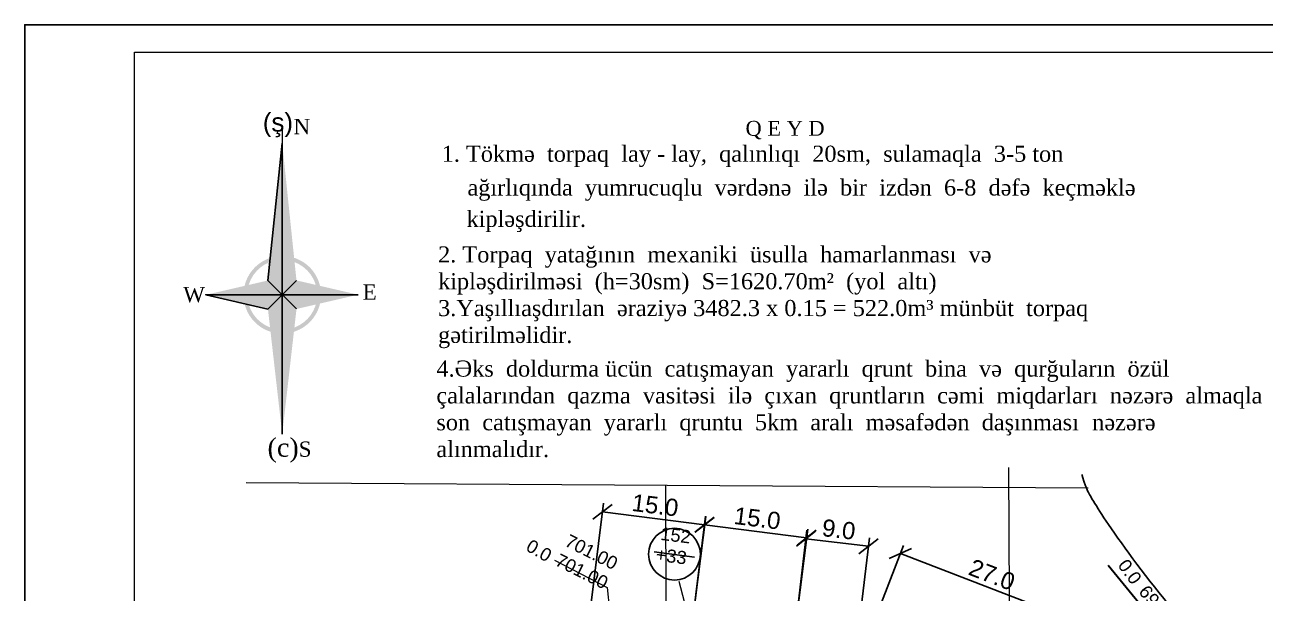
# Model space of a CAD drawing. Header units: feet. Extents: x 3381 to 1374491, y 675186 to 8751562.
# Drawn here: x 686433.5 to 686614.4, y 4375154.6 to 4375237.4 of the extents above; entities that cross this region are included whole.
import ezdxf

# ---------------------------------------------------------------- set-up
doc = ezdxf.new("R2010")
doc.units = ezdxf.units.FT
doc.header["$MEASUREMENT"] = 0
doc.header["$PDMODE"] = 34
doc.header["$PDSIZE"] = 0.01
doc.linetypes.add('DUZ', pattern=[0])
doc.layers.get('0').update_dxf_attribs({"linetype": 'CONTINUOUS'})
doc.layers.get('Defpoints').update_dxf_attribs({"linetype": 'CONTINUOUS'})
doc.layers.add('km setka', color=170, linetype='CONTINUOUS', lineweight=15)
doc.layers.add('rabit xt', color=7, linetype='CONTINUOUS', lineweight=13)
for name, color, linetype in [('Kompass', 7, 'CONTINUOUS'), ('ramka', 7, 'CONTINUOUS'), ('yol', 7, 'CONTINUOUS')]:
    doc.layers.add(name, color=color, linetype=linetype)
doc.styles.get("Standard").update_dxf_attribs({"font": 'arial.ttf', "height": 2.5})
doc.styles.add('Standart', font='times.ttf')
doc.dimstyles.new('ISO-25', dxfattribs={"dimtxt": 2.5, "dimasz": 2.5, "dimexe": 1.25, "dimexo": 0.625, "dimtad": 1, "dimtxsty": 'Standard', "dimblk": 'OBLIQUE', "dimcen": 2.5, "dimadec": 0, "dimazin": 0, "dimtfac": 1, "dimtmove": 0, "dimatfit": 3, "dimldrblk": 'OBLIQUE', "dimfxl": 1, "dimarcsym": 0})

# ---------------------------------------------------------------- blocks, each defined once
blk = doc.blocks.new('_Oblique')
at = {"color": 0, "linetype": 'ByBlock', "lineweight": -2}
blk.add_line((-0.5, -0.5), (0.5, 0.5), dxfattribs=at)
blk = doc.blocks.new('*D145')
at = {"color": 0, "lineweight": -2, "transparency": 16777216}
for p, q in [((686515.4245276061, 4375147.779771221), (686517.9253503617, 4375167.661159736)), ((686517.7693457919, 4375166.420932913), (686532.6417897741, 4375164.550170902)), ((686530.2969715884, 4375145.909009212), (686532.7977943439, 4375165.790397726))]:
    blk.add_line(p, q, dxfattribs=at)
at = {"layer": 'Defpoints', "color": 0, "lineweight": 13, "transparency": 16777216}
for p in [(686532.6417897741, 4375164.550170902), (686515.3465253211, 4375147.159657809), (686530.2189693034, 4375145.2888958)]:
    blk.add_point(p, dxfattribs=at)
at = {"color": 0, "lineweight": -2, "transparency": 16777216, "xscale": 2.5, "yscale": 2.5, "zscale": 2.5}
for p, rotation in [((686517.7693457919, 4375166.420932913), 172.8305826996185), ((686532.6417897741, 4375164.550170902), 352.8305826996184)]:
    blk.add_blockref('_Oblique', p, dxfattribs=dict(at, rotation=rotation))
at = {"color": 0, "lineweight": 13, "transparency": 16777216, "insert": (686525.4428735066, 4375167.37211795), "char_height": 2.5, "attachment_point": 5, "rotation": 352.83058269961845}
blk.add_mtext('{\\fArial|b0|i0|c238|p34;15.0}', dxfattribs=at)
blk = doc.blocks.new('*D146')
at = {"color": 0, "lineweight": -2, "transparency": 16777216}
for p, q in [((686530.3126671786, 4375145.878926962), (686532.8134899344, 4375165.760315478)), ((686532.6574853646, 4375164.520088654), (686547.5299293466, 4375162.649326645)), ((686545.1851111606, 4375144.008164953), (686547.6859339165, 4375163.889553469))]:
    blk.add_line(p, q, dxfattribs=at)
at = {"layer": 'Defpoints', "color": 0, "lineweight": 13, "transparency": 16777216}
for p in [(686547.5299293466, 4375162.649326645), (686530.2346648937, 4375145.25881355), (686545.1071088758, 4375143.388051541)]:
    blk.add_point(p, dxfattribs=at)
at = {"color": 0, "lineweight": -2, "transparency": 16777216, "xscale": 2.5, "yscale": 2.5, "zscale": 2.5}
for p, rotation in [((686532.6574853646, 4375164.520088654), 172.8305826996185), ((686547.5299293466, 4375162.649326645), 352.8305826996184)]:
    blk.add_blockref('_Oblique', p, dxfattribs=dict(at, rotation=rotation))
at = {"color": 0, "lineweight": 13, "transparency": 16777216, "insert": (686540.3310130793, 4375165.471273692), "char_height": 2.5, "attachment_point": 5, "rotation": 352.83058269961845}
blk.add_mtext('{\\fArial|b0|i0|c238|p34;15.0}', dxfattribs=at)
blk = doc.blocks.new('*D147')
at = {"color": 0, "lineweight": -2, "transparency": 16777216}
for p, q in [((686545.2087195517, 4375144.015310189), (686547.5801036652, 4375163.746304869)), ((686547.4309449033, 4375162.50523611), (686556.5535708964, 4375161.408826593)), ((686554.3313455448, 4375142.918900672), (686556.7027296583, 4375162.649895352))]:
    blk.add_line(p, q, dxfattribs=at)
at = {"layer": 'Defpoints', "color": 0, "lineweight": 13, "transparency": 16777216}
for p in [(686556.5535708964, 4375161.408826593), (686545.1341401706, 4375143.394775809), (686554.2567661637, 4375142.298366292)]:
    blk.add_point(p, dxfattribs=at)
at = {"color": 0, "lineweight": -2, "transparency": 16777216, "xscale": 2.5, "yscale": 2.5, "zscale": 2.5}
for p, rotation in [((686547.4309449033, 4375162.50523611), 173.1467360086245), ((686556.5535708964, 4375161.408826593), 353.1467360086245)]:
    blk.add_blockref('_Oblique', p, dxfattribs=dict(at, rotation=rotation))
at = {"color": 0, "lineweight": 13, "transparency": 16777216, "insert": (686552.2191501502, 4375163.844878098), "char_height": 2.5, "width": 8.998978788708117, "attachment_point": 5, "rotation": 353.1467360086245}
blk.add_mtext('{\\fArial|b0|i0|c238|p34;9.0}', dxfattribs=at)
blk = doc.blocks.new('*D148')
at = {"color": 0, "lineweight": -2, "transparency": 16777216}
for p, q in [((686554.4742800869, 4375142.892629293), (686561.6439417211, 4375161.52156537)), ((686561.1949622388, 4375160.354981714), (686586.5555485879, 4375150.594530435)), ((686579.8348664361, 4375133.132178013), (686587.0045280702, 4375151.76111409))]:
    blk.add_line(p, q, dxfattribs=at)
at = {"layer": 'Defpoints', "color": 0, "lineweight": 13, "transparency": 16777216}
for p in [(686586.5555485879, 4375150.594530435), (686554.2497903457, 4375142.309337465), (686579.6103766948, 4375132.548886186)]:
    blk.add_point(p, dxfattribs=at)
at = {"color": 0, "lineweight": -2, "transparency": 16777216, "xscale": 2.5, "yscale": 2.5, "zscale": 2.5}
for p, rotation in [((686561.1949622388, 4375160.354981714), 158.949934295339), ((686586.5555485879, 4375150.594530435), 338.949934295339)]:
    blk.add_blockref('_Oblique', p, dxfattribs=dict(at, rotation=rotation))
at = {"color": 0, "lineweight": 13, "transparency": 16777216, "insert": (686574.5582187456, 4375157.249300107), "char_height": 2.5, "attachment_point": 5, "rotation": 338.949934295339}
blk.add_mtext('{\\fArial|b0|i0|c238|p34;27.0}', dxfattribs=at)

msp = doc.modelspace()

# ---------------------------------------------------------------- hatches: boundary and pattern name
at = {"layer": 'Kompass'}
h = msp.add_hatch(color=5, dxfattribs=at)
h.set_gradient(color1=(0, 0, 255), one_color=1, tint=1)
h.paths.add_polyline_path([(686471.0667634653, 4375198.071249824), (686468.9795107259, 4375200.143890345), (686471.0714325595, 4375220.157079598)])
h = msp.add_hatch(color=220, dxfattribs=at)
h.set_gradient(color1=(236, 9, 164), tint=1)
h.paths.add_polyline_path([(686471.0667626623, 4375198.074747755), (686473.1501484937, 4375200.158868358), (686471.0714325595, 4375220.157079589)])
h = msp.add_hatch(color=5, dxfattribs=at)
edge = h.paths.add_edge_path()
edge.add_line((686471.065595185, 4375203.158795459), (686471.0654674451, 4375203.715069217))
edge.add_arc((686471.1010239959, 4375198.09458841), 5.620593274695654, 13.045566734916576, 90.3624624341104, ccw=False)
edge.add_line((686476.5765545663, 4375199.363301829), (686475.9634727363, 4375199.505651386))
edge.add_arc((686471.0375382279, 4375198.011242507), 5.147629424034344, 16.87652297924, 89.68771000392486)
edge = h.paths.add_edge_path()
edge.add_line((686469.2596064685, 4375202.823535923), (686469.3236367974, 4375203.436107131))
edge.add_arc((686471.1028988813, 4375198.045775283), 5.676394188448272, 108.2672279889126, 179.8603373118477)
edge.add_line((686465.4265215566, 4375198.059611896), (686465.9827940753, 4375198.060084072))
edge.add_arc((686471.0734477878, 4375198.066984391), 5.090658389184393, 110.8736180679187, 180.0776636037058, ccw=False)
edge = h.paths.add_edge_path()
edge.add_line((686466.1911428598, 4375196.62238439), (686465.5785473197, 4375196.762484217))
edge.add_arc((686471.0636642444, 4375198.047303608), 5.633583988890199, 193.1831357710072, 270.1348291425634)
edge.add_line((686471.0769212524, 4375192.413735217), (686471.0679348899, 4375192.970016343))
edge.add_arc((686471.1270307348, 4375198.130954212), 5.161276203410224, 196.9948773845935, 269.3439575071076, ccw=False)
edge.add_line((686466.1911428598, 4375196.622384381), (686466.1911428598, 4375196.622384381))
edge = h.paths.add_edge_path()
edge.add_line((686472.7756201315, 4375192.673562255), (686472.8455934955, 4375193.286786137))
edge.add_arc((686471.0795830957, 4375198.06274692), 5.092012770937862, 290.2929173644765, 360.1088656295102)
edge.add_line((686476.1715866751, 4375198.07242206), (686476.7278636612, 4375198.069204689))
edge.add_arc((686471.1019406868, 4375198.044819197), 5.625975823690629, -72.69300685657112, 0.24834629959349286, ccw=False)
edge.add_line((686472.7756201315, 4375192.673562255), (686472.8455934955, 4375193.286786137))
edge.add_line((686472.8455934956, 4375193.28678615), (686472.7756201316, 4375192.673562268))
h = msp.add_hatch(color=220, dxfattribs=at)
h.set_gradient(color1=(236, 9, 164), tint=1)
h.paths.add_polyline_path([(686471.0702903955, 4375198.071250625), (686468.9795107259, 4375200.143890344), (686459.9271836783, 4375198.054943955), (686471.0667626623, 4375198.074747755)])
h = msp.add_hatch(color=5, dxfattribs=at)
h.set_gradient(color1=(0, 0, 255), one_color=1, tint=1, name='CURVED')
h.paths.add_polyline_path([(686471.0667634653, 4375198.071249815), (686473.1501484937, 4375200.158868358), (686482.1303198993, 4375198.0737904)])
h = msp.add_hatch(color=5, dxfattribs=at)
h.set_gradient(color1=(0, 0, 255), one_color=1, tint=1, name='HEMISPHERICAL')
h.paths.add_polyline_path([(686471.0634618875, 4375198.064396648), (686468.989261864, 4375195.982458103), (686459.9271836783, 4375198.054943962)])
h = msp.add_hatch(color=220, dxfattribs=at)
h.set_gradient(color1=(236, 9, 164), tint=1)
h.paths.add_polyline_path([(686468.9873786516, 4375195.980567856), (686471.0700910136, 4375198.064402264), (686471.0714325595, 4375177.738614807)])
h = msp.add_hatch(color=5, dxfattribs=at)
h.set_gradient(color1=(0, 0, 255), one_color=1, tint=1, name='HEMISPHERICAL')
h.paths.add_polyline_path([(686471.0700910136, 4375198.064402264), (686471.0714325595, 4375177.738614807), (686473.1542038589, 4375195.991347321)])
h = msp.add_hatch(color=220, dxfattribs=at)
h.set_gradient(color1=(236, 9, 164), tint=1, name='INVHEMISPHERICAL')
h.paths.add_polyline_path([(686473.1542038589, 4375195.991347321), (686471.0771926087, 4375198.064408291), (686482.1303198993, 4375198.0737904)])

# ---------------------------------------------------------------- linework, layer by layer
at = {"color": 7, "linetype": 'DUZ', "lineweight": 25}
msp.add_lwpolyline([(686769.7188064863, 4375237.414875882), (686433.5410812737, 4375237.414875882), (686433.5410812737, 4374999.689198766), (686769.7188064863, 4374999.689198766), (686769.7188064863, 4375237.414875882)], dxfattribs=at)
at = {"color": 7, "lineweight": 18}
for points in [[(686510.7682725192, 4375159.378243297), (686518.4702829377, 4375155.416395642), (686518.7729857248, 4375152.066158897)], [(686528.879422352, 4375156.305247131), (686531.9842715348, 4375144.441878189)]]:
    msp.add_lwpolyline(points, dxfattribs=at)
at = {"color": 7, "lineweight": 25}
msp.add_lwpolyline([(686525.291216512, 4375160.610739059), (686531.1784941881, 4375159.800016203)], dxfattribs=at)
at = {"color": 7, "lineweight": 30, "elevation": 374.9534541755986}
msp.add_lwpolyline([(686591.4856831091, 4375158.634139469), (686599.615011547, 4375148.73441051, -0.5270439355047136), (686595.9346548211, 4375136.058859221), (686583.0146259592, 4375131.804247215)], format="xyb", dxfattribs=at)
at = {"linetype": 'Continuous'}
msp.add_open_spline([(686587.6832282986, 4375171.852031136), (686587.6832282986, 4375171.852031136), (686587.8669687212, 4375170.366504377), (686590.7961262424, 4375165.425560097), (686604.2060041912, 4375146.913394683), (686620.8077236287, 4375132.620387716), (686632.3425102831, 4375117.784199998), (686640.2727030716, 4375107.30138228), (686651.5907295106, 4375095.382792774), (686649.8919651348, 4375097.006655514), (686649.4824548495, 4375097.412665511)], degree=3, knots=[135.0976262249499, 135.0976262249499, 135.0976262249499, 135.0976262249499, 147.2080269899772, 162.3100542308833, 179.8800279366696, 215.4503180676484, 227.4761317752768, 236.1937981820357, 254.8727580135239, 276.6861765169112, 276.6861765169112, 276.6861765169112, 276.6861765169112], dxfattribs=at)
at = {"layer": 'km setka', "flags": 128}
for points in [[(686471.0714325595, 4375222.200883236), (686471.0714325595, 4375190.734780812)], [(686576.9467855345, 4375172.903576601), (686577.6526543313, 4375039.873851381)], [(686465.8113057154, 4375170.693201076), (686588.595297124, 4375169.900969219)], [(686526.9339684815, 4375170.298822948), (686527.2772601823, 4375039.873851381)]]:
    msp.add_lwpolyline(points, dxfattribs=at)
at = {"layer": 'Kompass', "color": 5}
msp.add_lwpolyline([(686471.0667634653, 4375198.071249824), (686468.9795107259, 4375200.143890345), (686471.0714325595, 4375220.157079598), (686471.0667634653, 4375198.071249824)], close=True, dxfattribs=at)
at = {"layer": 'Kompass'}
for points in [[(686471.0714325595, 4375220.157079598), (686471.0714325595, 4375177.738614822)], [(686471.0667634653, 4375198.071249824), (686468.9795107259, 4375200.143890345), (686473.1542038589, 4375195.991347332)], [(686473.1501484937, 4375200.158868369), (686471.066764278, 4375198.067711365), (686468.9873786516, 4375195.980567865)], [(686482.1303198993, 4375198.073790412), (686459.9271836783, 4375198.054943962)]]:
    msp.add_lwpolyline(points, dxfattribs=at)
at = {"layer": 'Kompass', "color": 5}
msp.add_lwpolyline([(686471.0634618875, 4375198.064396648), (686468.989261864, 4375195.982458103), (686459.9271836783, 4375198.054943962), (686471.0634618875, 4375198.064396648)], dxfattribs=at)
at = {"layer": 'rabit xt', "color": 7, "lineweight": 20, "ltscale": 0.3}
msp.add_lwpolyline([(686433.5410812737, 4375237.414875882), (686433.5410812737, 4374999.689198766), (686769.7188064863, 4374999.689198766)], dxfattribs=at)
msp.add_lwpolyline([(686449.5495443791, 4375233.412760105), (686765.7166907102, 4375233.412760105), (686765.7166907102, 4375003.691314544), (686449.5495443791, 4375003.691314544)], close=True, dxfattribs=at)
at = {"layer": 'yol', "color": 7, "linetype": 'Continuous', "lineweight": 25}
msp.add_circle((686528.2619815923, 4375160.245905536), 3.772591225318748, dxfattribs=at)

# ---------------------------------------------------------------- texts
at = {"lineweight": 9, "attachment_point": 1}
for s, insert, char_height, width, rotation in [('{\\fArial|b0|i0|c238|p34;\\H0.48129x;701.00} ', (686512.9643088983, 4375163.241147538), 3.947735521965535, 17.33883055521737, 333.32183717793384), ('{\\fArial|b0|i0|c238|p34;\\H0.63583x;152} ', (686526.3511517406, 4375164.22523916), 2.988209235410659, 13.1244996803951, 352.95791112182604), ('{\\fArial|b0|i0|c238|p34;0.0} ', (686507.4026737822, 4375162.525018049), 1.9, 13.1244996803951, 329.8607118314205), ('{\\fArial|b0|i0|c238|p34;\\H0.48129x;701.00} ', (686511.55574843, 4375160.425170993), 3.947735521965535, 17.33883055521737, 333.32183717793384), ('{\\fArial|b0|i0|c238|p34;\\H0.63583x;+33} ', (686525.6810400486, 4375161.18470845), 2.988209235410659, 13.1244996803951, 352.95791112182604), ('{\\fArial|b0|i0|c238|p34;0.0} ', (686594.3238155775, 4375159.744812825), 1.9, 13.1244996803951, 306.44012435217377), ('{\\fArial|b0|i0|c238|p34;698.00} ', (686597.3035401033, 4375155.939096359), 1.9, 13.1244996803951, 308.85118891188824)]:
    msp.add_mtext(s, dxfattribs=dict(at, insert=insert, char_height=char_height, width=width, rotation=rotation))
at = {"layer": 'Kompass', "color": 1, "lineweight": -3, "ltscale": 0.2, "insert": (686468.2370490483, 4375224.561686795), "char_height": 2.707891684106362, "width": 8.194292522034035, "attachment_point": 1}
msp.add_mtext('{\\fArial|b0|i0|c238|p34;(ş)}', dxfattribs=at)
at = {"layer": 'Kompass', "color": 1, "char_height": 2.226591976647293, "attachment_point": 1, "style": 'Standart'}
for s, insert, width, rotation in [('N', (686472.722219733, 4375223.696862461), 1.541226138967718, 0.013157142814468966), ('W', (686456.6274494932, 4375199.209864364), 3.22677261579367, 0.013157142814469521), ('E', (686482.7969497606, 4375199.573867026), 2.319257882671387, 0.013157142814468966), ('{\\H1.216x;(c)}S', (686468.9332073007, 4375177.155401073, -108.6362189409403), 1.614472012668515, 0.013157142814468966)]:
    msp.add_mtext(s, dxfattribs=dict(at, insert=insert, width=width, rotation=rotation))
at = {"layer": 'ramka', "color": 6, "lineweight": 13, "ltscale": 0.4, "attachment_point": 1}
for s, insert, char_height, width in [('{\\fTimes New Roman|b0|i0|c238|p18;\\C256;Q E Y D}', (686538.6190506932, 4375223.411289262), 2.163447706433685, 51.85485966079541), ('{\\fTimes New Roman|b0|i0|c238|p18;\\C7;1. Tökmə  torpaq  lay - lay,  qalınlıqı  20sm,  sulamaqla  3-5 ton}', (686494.3227680569, 4375219.795982457), 2.345992812519556, 96.14944682625726), ('{\\fTimes New Roman|b0|i0|c238|p18;\\C7;ağırlıqında  yumrucuqlu  vərdənə  ilə  bir  izdən  6-8  dəfə  keçməklə}', (686498.0826825514, 4375214.872703512), 2.345992812519556, 96.14944682625726), ('{\\fTimes New Roman|b0|i0|c238|p18;\\C7;kipləşdirilir.}', (686497.939769596, 4375210.302768443), 2.345992812519556, 96.14944682625726), ('{\\fTimes New Roman|b0|i0|c238|p18;\\C7;2. Torpaq  yatağının  mexaniki  üsulla  hamarlanması  və  kipləşdirilməsi  (h=30sm)  S=1620.70m²  (yol  altı)\\P3.Yaşıllıaşdırılan  əraziyə 3482.3 x 0.15 = 522.0m³ münbüt  torpaq  gətirilməlidir.}', (686493.7956077574, 4375205.120187284), 2.345992812519556, 101.3196890481107), ('{\\fTimes New Roman|b0|i0|c238|p18;\\H0.84x;\\C7;4.\\fTimes New Roman|b0|i0|c0|p18;Ə\\fTimes New Roman|b0|i0|c238|p18;ks  doldurma ücün  catışmayan  yararlı  qrunt  bina  və  qurğuların  özül \\H1.19047x; \\H0.84001x;çalalarından  qazma  vasitəsi  ilə  çıxan  qruntların  cəmi  miqdarları  nəzərə  almaqla \\H1.19047x; \\H0.84x;son  catışmayan  yararlı  qruntu  5km  aralı  məsafədən  daşınması \\H1.19047x; \\H0.84001x;nəzərə\\H1.19047x;  \\H0.84x;alınmalıdır.\\H1.19048x;   }', (686493.5474648833, 4375188.476055094, -1011), 2.792848586332805, 121.3962326483136)]:
    msp.add_mtext(s, dxfattribs=dict(at, insert=insert, char_height=char_height, width=width))

# ---------------------------------------------------------------- dimensions: what is measured, and where the dimension line sits
at = {"color": 7, "lineweight": 13}
for p1, p2, distance, text, picture, middle in [((686515.3465253212, 4375147.15965781), (686530.2189693034, 4375145.2888958), 19.41305688454834, '{\\fArial|b0|i0|c238|p34;15.0}', '*D145', (686525.4428735066, 4375167.37211795)), ((686530.2346648937, 4375145.258813551), (686545.1071088759, 4375143.388051541), 19.41305688641095, '{\\fArial|b0|i0|c238|p34;15.0}', '*D146', (686540.3310130793, 4375165.471273692)), ((686545.1341401706, 4375143.394775809), (686554.2567661637, 4375142.298366292), 19.2479870348384, '{\\fArial|b0|i0|c238|p34;9.0}', '*D147', (686552.2191501502, 4375163.844878098)), ((686554.2497903458, 4375142.309337465), (686579.6103766949, 4375132.548886186), 19.335994646739735, '{\\fArial|b0|i0|c238|p34;27.0}', '*D148', (686574.5582187456, 4375157.249300107))]:
    dim = msp.add_aligned_dim(p1=p1, p2=p2, distance=distance, text=text, dimstyle='ISO-25', dxfattribs=at)
    dim.commit()
    dim.dimension.update_dxf_attribs({"geometry": picture, "text_midpoint": middle})

doc.saveas('drawing.dxf')
